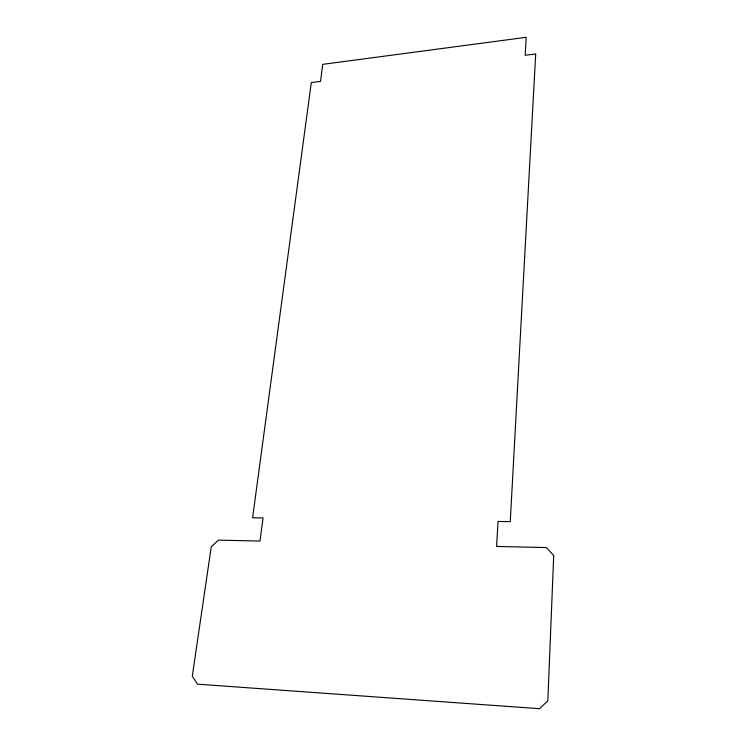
<?xml version="1.0" encoding="UTF-8"?>
<svg xmlns="http://www.w3.org/2000/svg" width="746" height="746" viewBox="0 0 746 746"><rect width="100%" height="100%" fill="white"/><g stroke="black" fill="none" stroke-linecap="round" stroke-linejoin="round"><path stroke-width="1.12" d="M553.709 555.462L547.834 700.811L539.517 708.7L197.569 684.166L192.291 676.212L211.239 546.883L218.391 540.123L259.99 541.074L263.04 517.929L252.596 517.771L311.315 82.554L320.51 81.379L322.757 64.352L526.219 37.3L525.165 55.288L535.703 53.945L510.264 521.64L498.039 521.454L496.584 546.445L546.408 547.573L553.709 555.462"/></g></svg>
